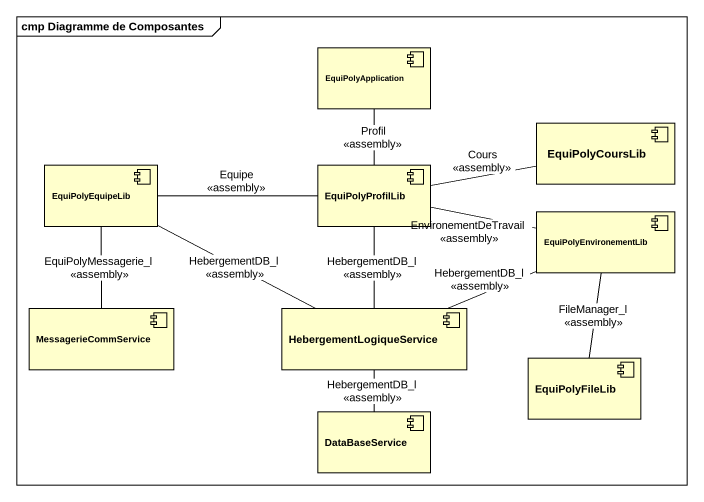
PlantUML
@startuml
mainframe cmp Diagramme de Composantes
component EquiPolyApplication
component EquiPolyCoursLib
component EquiPolyEquipeLib
component EquiPolyProfilLib
component EquiPolyEnvironementLib
component MessagerieCommService
component HebergementLogiqueService
component EquiPolyFileLib
component DataBaseService
EquiPolyApplication -- EquiPolyProfilLib : Profil\n<<assembly>>
EquiPolyEquipeLib -right- EquiPolyProfilLib : Equipe\n<<assembly>>
EquiPolyEquipeLib -- MessagerieCommService : EquiPolyMessagerie_l\n<<assembly>>
EquiPolyEquipeLib -right- HebergementLogiqueService : HebergementDB_l\n<<assembly>>
EquiPolyProfilLib -right- EquiPolyCoursLib : Cours\n<<assembly>>
EquiPolyProfilLib -right- EquiPolyEnvironementLib : EnvironementDeTravail\n<<assembly>>
EquiPolyProfilLib -- HebergementLogiqueService : HebergementDB_l\n<<assembly>>
EquiPolyEnvironementLib -left- HebergementLogiqueService : HebergementDB_l\n<<assembly>>
EquiPolyEnvironementLib -- EquiPolyFileLib : FileManager_l\n<<assembly>>
HebergementLogiqueService -- DataBaseService : HebergementDB_l\n<<assembly>>
@enduml
